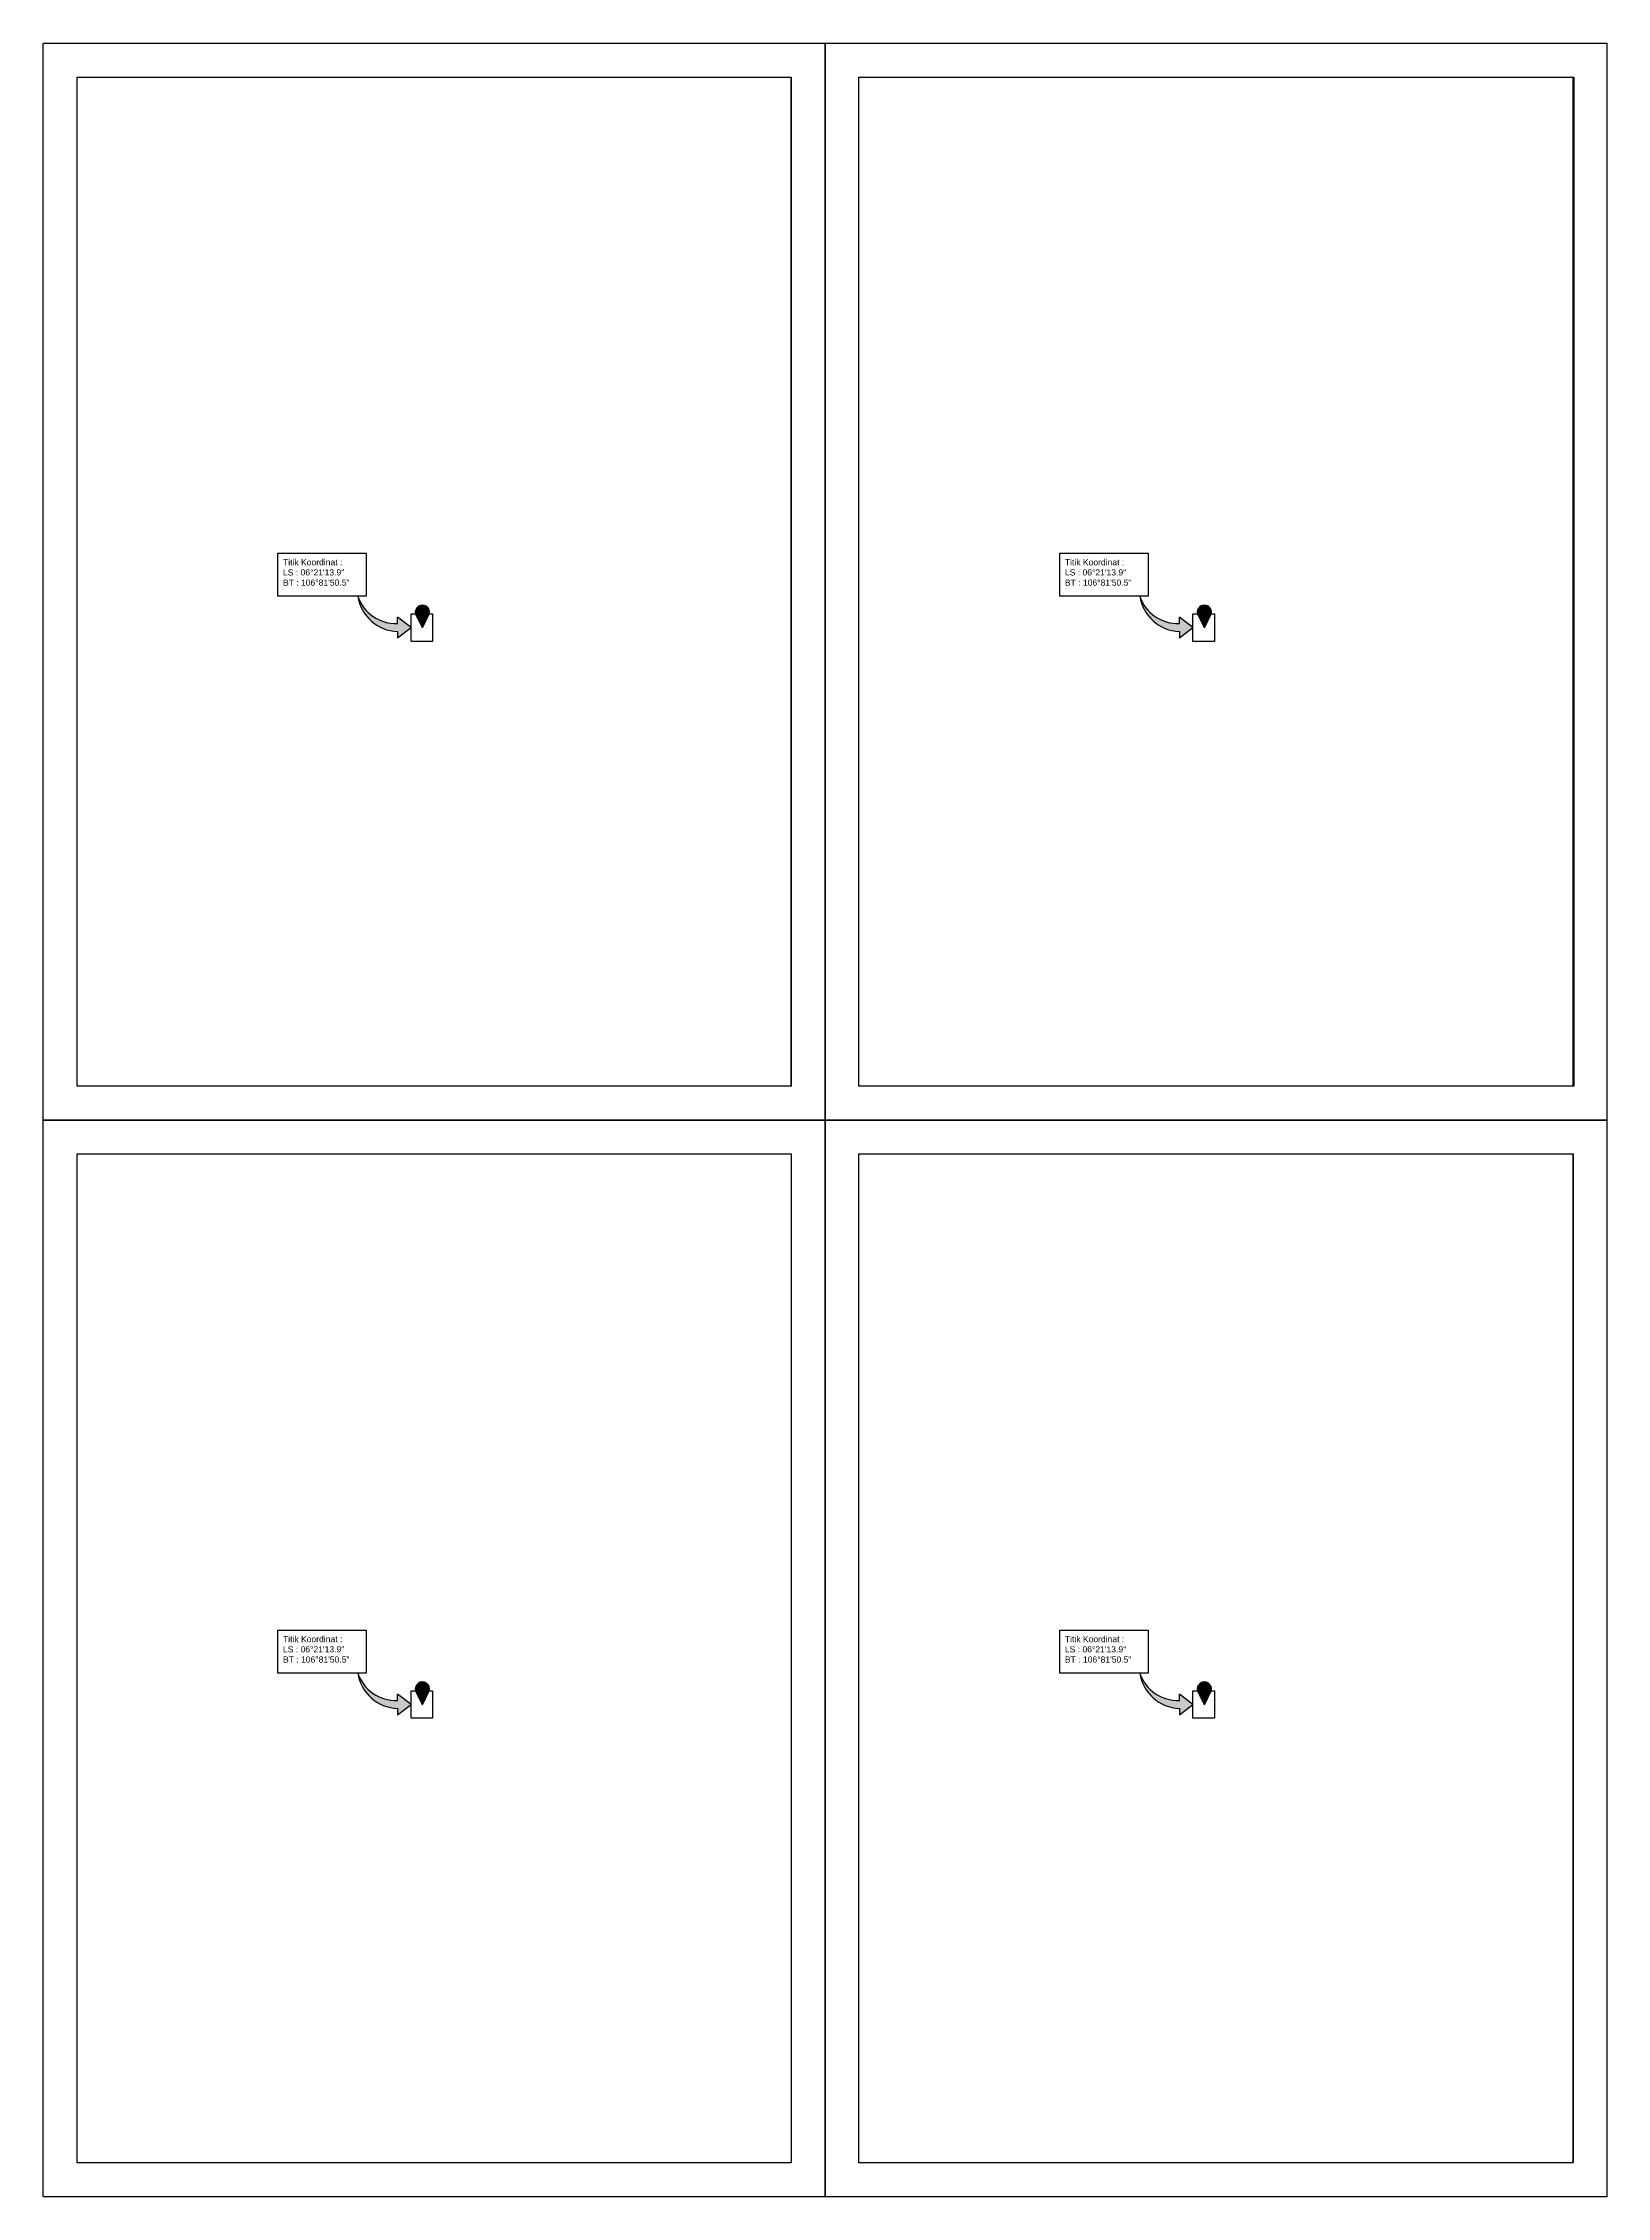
# Model space of a CAD drawing. Header units: millimetres. Extents: x 732789 to 742699, y 10898 to 18897.
# Drawn here: x 733907 to 734367, y 13383 to 14017 of the extents above; entities that cross this region are included whole.
import ezdxf

# ---------------------------------------------------------------- set-up
doc = ezdxf.new("R2010")
doc.units = ezdxf.units.MM
doc.styles.get("Standard").update_dxf_attribs({"font": 'arial.ttf'})
picture_1 = doc.add_image_def('image1.png', size_in_pixel=(3737, 5281))
picture_2 = doc.add_image_def('image2.png', size_in_pixel=(3725, 5257))
picture_3 = doc.add_image_def('image3.png', size_in_pixel=(591, 835))
picture_4 = doc.add_image_def('image4.png', size_in_pixel=(591, 835))

msp = doc.modelspace()

# ---------------------------------------------------------------- hatches: boundary and pattern name
at = {"true_color": 0x939598, "transparency": 33554643}
h = msp.add_hatch(color=252, dxfattribs=at)
h.dxf.hatch_style = 1
h.set_gradient(color1=(147, 149, 152), color2=(0, 0, 255), rotation=236)
h.paths.add_polyline_path([(734011.11, 13848.32), (734011.11, 13846.45, -0.332335), (733999.45, 13854.52, 0.357219), (734011.11, 13844.1), (734011.11, 13842.24), (734015.13, 13845.28)])
h = msp.add_hatch(color=252, dxfattribs=at)
h.dxf.hatch_style = 1
h.set_gradient(color1=(147, 149, 152), color2=(0, 0, 255), rotation=236)
h.paths.add_polyline_path([(734241.32, 13848.32), (734241.32, 13846.45, -0.332335), (734229.66, 13854.52, 0.357219), (734241.32, 13844.1), (734241.32, 13842.24), (734245.33, 13845.28)])
h = msp.add_hatch(color=1)
h.dxf.hatch_style = 1
h.paths.add_polyline_path([(734020.51, 13849.3, 1.282095), (734016.43, 13849.3), (734018.47, 13845.21)])
h.paths.add_polyline_path([(734017.42, 13849.81, -1), (734019.53, 13849.81, -1)], flags=16)
at = {"true_color": 0xffffff}
h = msp.add_hatch(color=7, dxfattribs=at)
h.dxf.hatch_style = 1
h.paths.add_polyline_path([(734017.42, 13849.81, 1), (734019.53, 13849.81, 1)])
h = msp.add_hatch(color=1)
h.dxf.hatch_style = 1
h.paths.add_polyline_path([(734250.72, 13849.3, 1.282095), (734246.64, 13849.3), (734248.68, 13845.21)])
h.paths.add_polyline_path([(734247.62, 13849.81, -1), (734249.73, 13849.81, -1)], flags=16)
h = msp.add_hatch(color=7, dxfattribs=at)
h.dxf.hatch_style = 1
h.paths.add_polyline_path([(734247.62, 13849.81, 1), (734249.73, 13849.81, 1)])
at = {"true_color": 0x939598, "transparency": 33554643}
h = msp.add_hatch(color=252, dxfattribs=at)
h.dxf.hatch_style = 1
h.set_gradient(color1=(147, 149, 152), color2=(0, 0, 255), rotation=236)
h.paths.add_polyline_path([(734011.11, 13531.33), (734011.11, 13529.46, -0.332335), (733999.45, 13537.53, 0.357219), (734011.11, 13527.11), (734011.11, 13525.24), (734015.13, 13528.29)])
h = msp.add_hatch(color=252, dxfattribs=at)
h.dxf.hatch_style = 1
h.set_gradient(color1=(147, 149, 152), color2=(0, 0, 255), rotation=236)
h.paths.add_polyline_path([(734241.32, 13531.33), (734241.32, 13529.46, -0.332335), (734229.66, 13537.53, 0.357219), (734241.32, 13527.11), (734241.32, 13525.24), (734245.33, 13528.29)])
h = msp.add_hatch(color=1)
h.dxf.hatch_style = 1
h.paths.add_polyline_path([(734020.51, 13532.3, 1.282095), (734016.43, 13532.3), (734018.47, 13528.22)])
h.paths.add_polyline_path([(734017.42, 13532.82, -1), (734019.53, 13532.82, -1)], flags=16)
at = {"true_color": 0xffffff}
h = msp.add_hatch(color=7, dxfattribs=at)
h.dxf.hatch_style = 1
h.paths.add_polyline_path([(734017.42, 13532.82, 1), (734019.53, 13532.82, 1)])
h = msp.add_hatch(color=1)
h.dxf.hatch_style = 1
h.paths.add_polyline_path([(734250.72, 13532.3, 1.282095), (734246.64, 13532.3), (734248.68, 13528.22)])
h.paths.add_polyline_path([(734247.62, 13532.82, -1), (734249.73, 13532.82, -1)], flags=16)
h = msp.add_hatch(color=7, dxfattribs=at)
h.dxf.hatch_style = 1
h.paths.add_polyline_path([(734247.62, 13532.82, 1), (734249.73, 13532.82, 1)])

# ---------------------------------------------------------------- linework, layer by layer
for points in [[(733906.79, 14017.33), (734137, 14017.33), (734137, 13700.33), (733906.79, 13700.33)], [(734137, 14017.33), (734367.21, 14017.33), (734367.21, 13700.33), (734137, 13700.33)], [(733906.79, 13700.33), (734137, 13700.33), (734137, 13383.34), (733906.79, 13383.34)], [(734137, 13700.33), (734367.21, 13700.33), (734367.21, 13383.34), (734137, 13383.34)]]:
    msp.add_lwpolyline(points, close=True)
for points in [[(733916.79, 14007.33), (734127, 14007.33), (734127, 13710.33), (733916.79, 13710.33), (733916.79, 14007.33)], [(734147, 14007.33), (734357.21, 14007.33), (734357.21, 13710.33), (734147, 13710.33), (734147, 14007.33)], [(734011.11, 13846.45), (734011.11, 13848.31)], [(734011.11, 13846.45), (734011.11, 13848.31)], [(734011.11, 13842.24), (734015.12, 13845.28), (734011.11, 13848.31)], [(734018.47, 13845.21), (734016.43, 13849.3)], [(734018.47, 13845.21), (734020.51, 13849.3)], [(734241.32, 13846.45), (734241.32, 13848.31)], [(734241.32, 13846.45), (734241.32, 13848.31)], [(734241.32, 13842.24), (734245.33, 13845.28), (734241.32, 13848.31)], [(734248.68, 13845.21), (734246.64, 13849.3)], [(734248.68, 13845.21), (734250.72, 13849.3)], [(734011.11, 13844.1), (734011.11, 13842.24)], [(734011.11, 13844.1), (734011.11, 13842.24)], [(734241.32, 13844.1), (734241.32, 13842.24)], [(734241.32, 13844.1), (734241.32, 13842.24)], [(733916.79, 13690.33), (734127, 13690.33), (734127, 13393.34), (733916.79, 13393.34), (733916.79, 13690.33)], [(734147, 13690.33), (734357.21, 13690.33), (734357.21, 13393.34), (734147, 13393.34), (734147, 13690.33)], [(734011.11, 13529.46), (734011.11, 13531.32)], [(734011.11, 13529.46), (734011.11, 13531.32)], [(734011.11, 13525.25), (734015.12, 13528.28), (734011.11, 13531.32)], [(734018.47, 13528.22), (734016.43, 13532.3)], [(734018.47, 13528.22), (734020.51, 13532.3)], [(734241.32, 13529.46), (734241.32, 13531.32)], [(734241.32, 13529.46), (734241.32, 13531.32)], [(734241.32, 13525.25), (734245.33, 13528.28), (734241.32, 13531.32)], [(734248.68, 13528.22), (734246.64, 13532.3)], [(734248.68, 13528.22), (734250.72, 13532.3)], [(734011.11, 13527.11), (734011.11, 13525.25)], [(734011.11, 13527.11), (734011.11, 13525.25)], [(734241.32, 13527.11), (734241.32, 13525.25)], [(734241.32, 13527.11), (734241.32, 13525.25)]]:
    msp.add_lwpolyline(points)
at = {"color": 5}
for points in [[(733975.94, 13867.14), (734001.95, 13867.14), (734001.95, 13854.52), (733975.94, 13854.52)], [(734206.14, 13867.14), (734232.16, 13867.14), (734232.16, 13854.52), (734206.14, 13854.52)], [(733975.94, 13550.14), (734001.95, 13550.14), (734001.95, 13537.53), (733975.94, 13537.53)], [(734206.14, 13550.14), (734232.16, 13550.14), (734232.16, 13537.53), (734206.14, 13537.53)]]:
    msp.add_lwpolyline(points, close=True, dxfattribs=at)
at = {"color": 1}
for points in [[(734015.12, 13849.33), (734021.46, 13849.33), (734021.46, 13841.22), (734015.12, 13841.22)], [(734245.33, 13849.33), (734251.67, 13849.33), (734251.67, 13841.22), (734245.33, 13841.22)], [(734015.12, 13532.34), (734021.46, 13532.34), (734021.46, 13524.23), (734015.12, 13524.23)], [(734245.33, 13532.34), (734251.67, 13532.34), (734251.67, 13524.23), (734245.33, 13524.23)]]:
    msp.add_lwpolyline(points, close=True, dxfattribs=at)
for centre in [(734018.47, 13849.81), (734248.68, 13849.81), (734018.47, 13532.82), (734248.68, 13532.82)]:
    msp.add_circle(centre, 1.06)
for centre, radius, start, end in [((734011.64, 13856.43), 12.34, 188.903, 267.53384), ((734010.68, 13858.29), 11.84, 198.54449, 272.07829), ((734241.85, 13856.43), 12.34, 188.903, 267.53384), ((734240.89, 13858.29), 11.84, 198.54449, 272.07829), ((734018.47, 13849.81), 2.1, 345.90657, 194.09343), ((734248.68, 13849.81), 2.1, 345.90657, 194.09343), ((734011.64, 13539.44), 12.34, 188.903, 267.53384), ((734010.68, 13541.3), 11.84, 198.54449, 272.07829), ((734241.85, 13539.44), 12.34, 188.903, 267.53384), ((734240.89, 13541.3), 11.84, 198.54449, 272.07829), ((734018.47, 13532.82), 2.1, 345.90657, 194.09343), ((734248.68, 13532.82), 2.1, 345.90657, 194.09343)]:
    msp.add_arc(centre, radius, start, end)

# ---------------------------------------------------------------- texts
at = {"color": 5, "char_height": 1.8, "attachment_point": 1}
for insert in [(733977.43, 13865.42), (734207.63, 13865.42), (733977.43, 13548.43), (734207.63, 13548.43)]:
    msp.add_mtext_dynamic_manual_height_columns('Titik Koordinat : \\PLS : 06°21\'13.9"\\PBT : 106°81\'50.5"', width=62.0817, gutter_width=9.7, heights=[0], dxfattribs=dict(at, insert=insert))

# ---------------------------------------------------------------- pictures from other files: only their frames are drawn
image = msp.add_image(picture_1, insert=(733916.79, 13710.33), size_in_units=(210.13, 296.95))
image.dxf.flags = 7
image = msp.add_image(picture_2, insert=(734147, 13710.33), size_in_units=(210.45, 297))
image.dxf.flags = 7
image = msp.add_image(picture_3, insert=(733916.79, 13393.34), size_in_units=(210.21, 297))
image.dxf.flags = 7
image = msp.add_image(picture_4, insert=(734147, 13393.34), size_in_units=(210.24, 297.05))
image.dxf.flags = 7

doc.saveas('drawing.dxf')
